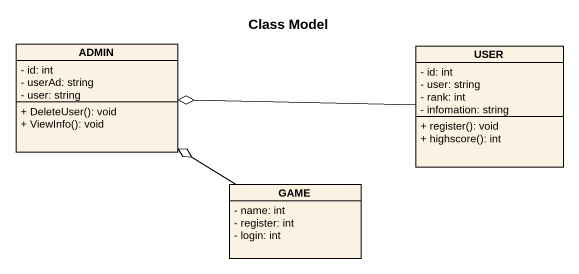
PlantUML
@startuml
title Class Model
hide circle
hide empty members
skinparam classAttributeIconSize 0
class ADMIN {
  - id: int
  - userAd: string
  - user: string
  + DeleteUser(): void
  + ViewInfo(): void
}
class USER {
  - id: int
  - user: string
  - rank: int
  - infomation: string
  + register(): void
  + highscore(): int
}
class GAME {
  - name: int
  - register: int
  - login: int
}
USER -left-o ADMIN
GAME -up-o ADMIN
@enduml
